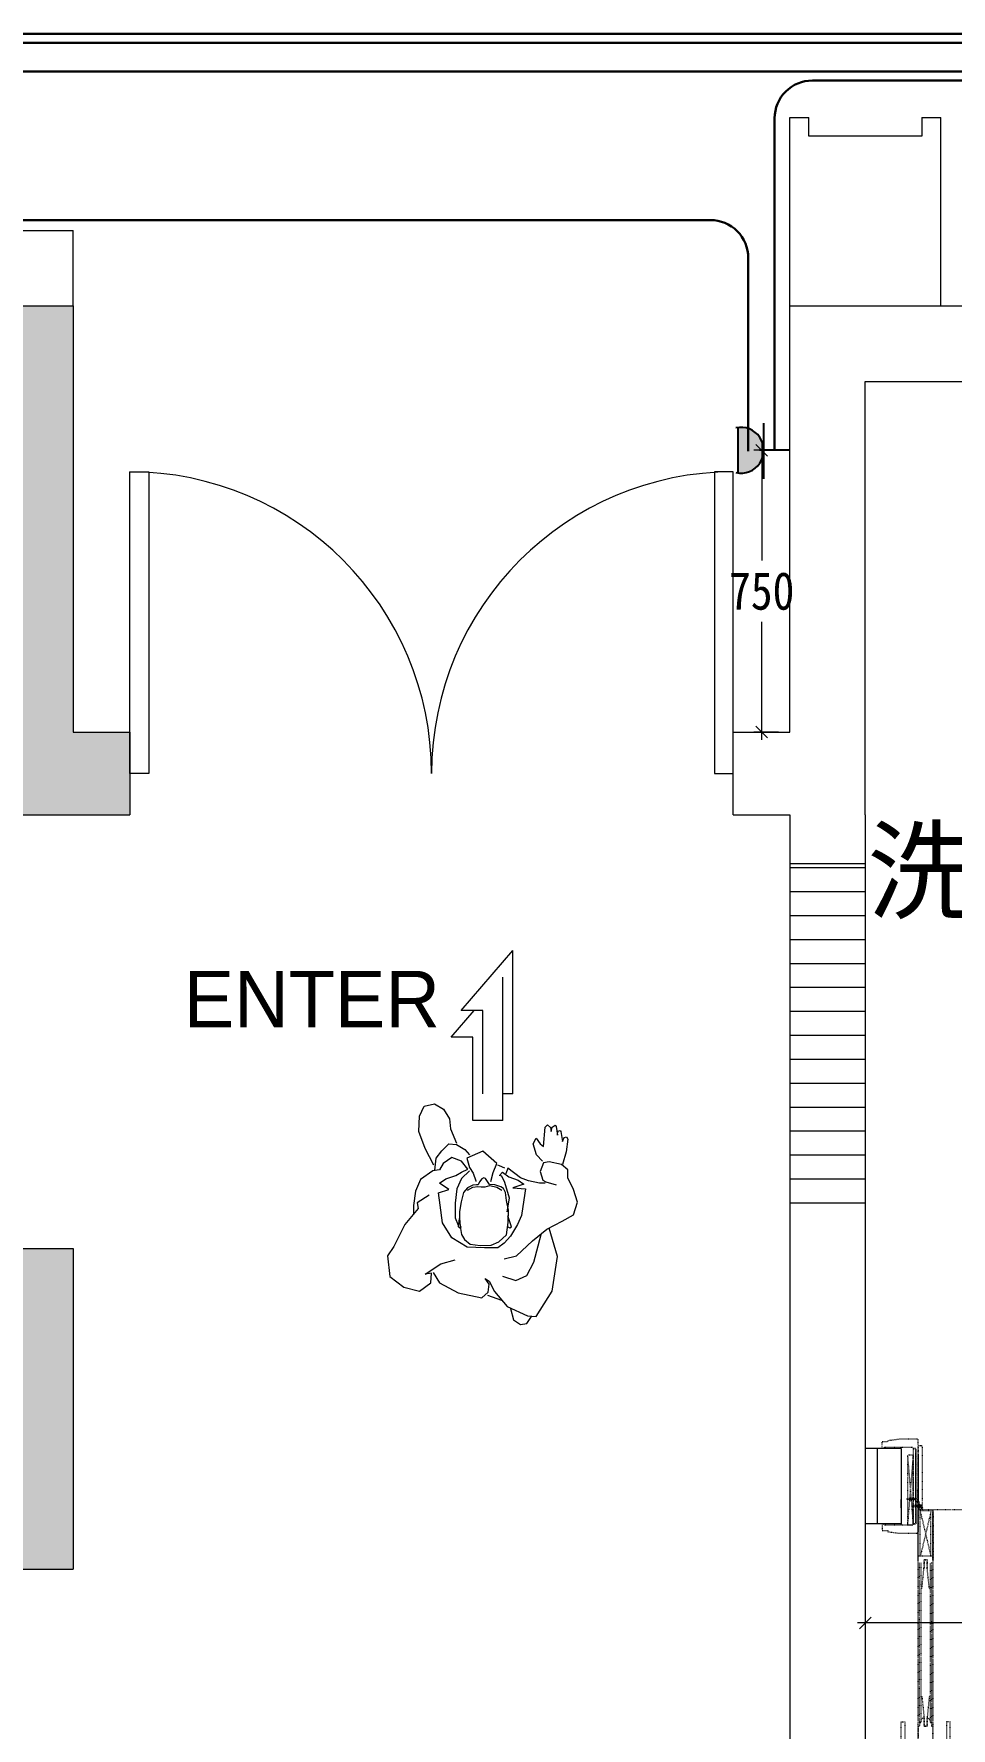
# Model space of a CAD drawing. Header units: millimetres. Extents: x -41640 to 3079702, y -5257903 to 68462.
# Drawn here: x 15878 to 18310, y 3707 to 8201 of the extents above; entities that cross this region are included whole.
import ezdxf

# ---------------------------------------------------------------- set-up
doc = ezdxf.new("R2010")
doc.units = ezdxf.units.MM
doc.header["$LTSCALE"] = 10
doc.linetypes.add('ACAD_ISO03W100', pattern=[30, 12, -18])
doc.linetypes.add('CONTINOUS', pattern=[0])
doc.layers.get('0').update_dxf_attribs({"color": 255})
doc.layers.get('Defpoints').update_dxf_attribs({"color": 255})
for name, color, linetype, lineweight in [('1弱电插座布线图', 6, 'Continuous', 30), ('1强弱电插座尺寸', 5, 'Continuous', 0), ('1强电插座布线图', 1, 'Continuous', 30), ('1强电插座布置图', 1, 'Continuous', 30), ('浅线', 251, 'CONTINOUS', 0)]:
    doc.layers.add(name, color=color, linetype=linetype, lineweight=lineweight)
doc.layers.add('2323', color=4, linetype='Continuous')
doc.layers.add('LAYER2', color=8, linetype='Continuous')
doc.styles.get("Standard").update_dxf_attribs({"font": ''})
doc.styles.add('夏建东', font='', dxfattribs={"width": 0.85})
doc.styles.add('邓林', font='simhei.ttf')
doc.styles.get('Standard').set_extended_font_data('SimSun')
doc.styles.get('夏建东').set_extended_font_data('SimSun')
doc.dimstyles.new('g', dxfattribs={"dimtxt": 100, "dimasz": 31, "dimexe": 21, "dimexo": 30, "dimgap": 31, "dimtad": 1, "dimtih": 1, "dimtoh": 1, "dimdec": 0, "dimrnd": 10, "dimdsep": 46, "dimtxsty": '夏建东', "dimblk": 'OBLIQUE', "dimcen": 2.5, "dimdle": 21, "dimclrd": 5, "dimclre": 5, "dimclrt": 5, "dimadec": 0, "dimazin": 0, "dimtfac": 1, "dimtdec": 0, "dimtmove": 2, "dimatfit": 3, "dimldrblk": 'DOT', "dimfxl": 300, "dimlwd": -1, "dimlwe": -1, "dimarcsym": 1})

# ---------------------------------------------------------------- blocks, each defined once
blk = doc.blocks.new('erhyrehrt')
at = {"layer": '浅线', "color": 250}
for p, q in [((1729793.4, -3462234.3), (1729782.7, -3462275.6)), ((1729793.4, -3462234.3), (1729782.7, -3462275.6)), ((1729821, -3462197.5), (1729793.4, -3462234.3)), ((1729821, -3462197.5), (1729793.4, -3462234.3)), ((1729876.1, -3462191.4), (1729821, -3462197.5)), ((1729876.1, -3462191.4), (1729821, -3462197.5)), ((1729900.6, -3462208.2), (1729876.1, -3462191.4)), ((1729900.6, -3462208.2), (1729876.1, -3462191.4)), ((1729958.9, -3462237.3), (1729900.6, -3462208.2)), ((1729958.9, -3462237.3), (1729900.6, -3462208.2)), ((1729782.7, -3462275.6), (1729804.1, -3462306.2)), ((1729782.7, -3462275.6), (1729804.1, -3462306.2)), ((1730001.7, -3462272.5), (1729958.9, -3462237.3)), ((1730001.7, -3462272.5), (1729958.9, -3462237.3)), ((1730009.4, -3462260.3), (1729986.4, -3462260.3)), ((1730009.4, -3462260.3), (1729986.4, -3462260.3)), ((1730017.1, -3462269.5), (1730001.7, -3462272.5)), ((1730017.1, -3462269.5), (1730001.7, -3462272.5)), ((1730047.7, -3462264.9), (1730009.4, -3462260.3)), ((1730047.7, -3462264.9), (1730009.4, -3462260.3)), ((1730037, -3462301.6), (1730017.1, -3462269.5)), ((1730037, -3462301.6), (1730017.1, -3462269.5)), ((1730078.3, -3462278.7), (1730047.7, -3462264.9)), ((1730078.3, -3462278.7), (1730047.7, -3462264.9)), ((1730101.3, -3462310.8), (1730078.3, -3462278.7)), ((1730101.3, -3462310.8), (1730078.3, -3462278.7)), ((1730161.1, -3462290.9), (1730205.5, -3462274.1)), ((1730161.1, -3462290.9), (1730205.5, -3462274.1)), ((1730205.5, -3462274.1), (1730246.9, -3462275.6)), ((1730205.5, -3462274.1), (1730246.9, -3462275.6)), ((1730246.9, -3462275.6), (1730272.9, -3462287.8)), ((1730246.9, -3462275.6), (1730272.9, -3462287.8)), ((1729804.1, -3462306.2), (1729830.2, -3462307.7)), ((1729804.1, -3462306.2), (1729830.2, -3462307.7)), ((1729831.7, -3462312.3), (1729804.1, -3462329.2)), ((1729831.7, -3462312.3), (1729804.1, -3462329.2)), ((1729830.2, -3462307.7), (1729827.1, -3462290.9)), ((1729827.1, -3462290.9), (1729854.7, -3462332.2)), ((1729830.2, -3462307.7), (1729827.1, -3462290.9)), ((1729827.1, -3462290.9), (1729854.7, -3462332.2)), ((1730104.4, -3462329.2), (1730101.3, -3462310.8)), ((1730104.4, -3462329.2), (1730101.3, -3462310.8)), ((1730102.9, -3462316.9), (1730135, -3462320)), ((1730102.9, -3462316.9), (1730135, -3462320)), ((1730116.6, -3462313.9), (1730161.1, -3462290.9)), ((1730116.6, -3462313.9), (1730161.1, -3462290.9)), ((1730135, -3462320), (1730154.9, -3462335.3)), ((1730135, -3462320), (1730154.9, -3462335.3)), ((1730279, -3462315.4), (1730265.2, -3462339.9)), ((1730279, -3462315.4), (1730265.2, -3462339.9)), ((1730272.9, -3462287.8), (1730279, -3462315.4)), ((1730272.9, -3462287.8), (1730279, -3462315.4)), ((1729804.1, -3462329.2), (1729778.1, -3462378.1)), ((1729804.1, -3462329.2), (1729778.1, -3462378.1)), ((1729854.7, -3462332.2), (1729865.4, -3462370.5)), ((1729854.7, -3462332.2), (1729865.4, -3462370.5)), ((1729899.1, -3462402.6), (1729923.6, -3462361.3)), ((1729899.1, -3462402.6), (1729923.6, -3462361.3)), ((1729923.6, -3462361.3), (1729963.4, -3462336.8)), ((1729923.6, -3462361.3), (1729963.4, -3462336.8)), ((1729963.4, -3462336.8), (1730010.9, -3462330.7)), ((1729963.4, -3462336.8), (1730010.9, -3462330.7)), ((1730010.9, -3462330.7), (1730043.1, -3462326.1)), ((1730010.9, -3462330.7), (1730043.1, -3462326.1)), ((1730043.1, -3462326.1), (1730052.3, -3462353.7)), ((1730043.1, -3462326.1), (1730052.3, -3462353.7)), ((1730052.3, -3462353.7), (1730069.2, -3462329.2)), ((1730052.3, -3462353.7), (1730069.2, -3462329.2)), ((1730069.2, -3462329.2), (1730079.9, -3462346)), ((1730069.2, -3462329.2), (1730079.9, -3462346)), ((1730079.9, -3462346), (1730089.1, -3462372)), ((1730079.9, -3462346), (1730089.1, -3462372)), ((1730121.2, -3462338.3), (1730104.4, -3462329.2)), ((1730121.2, -3462338.3), (1730104.4, -3462329.2)), ((1730136.6, -3462361.3), (1730121.2, -3462338.3)), ((1730136.6, -3462361.3), (1730121.2, -3462338.3)), ((1730127.4, -3462387.3), (1730136.6, -3462361.3)), ((1730127.4, -3462387.3), (1730136.6, -3462361.3)), ((1730154.9, -3462335.3), (1730173.3, -3462353.7)), ((1730154.9, -3462335.3), (1730173.3, -3462353.7)), ((1730173.3, -3462353.7), (1730171.8, -3462373.6)), ((1730173.3, -3462353.7), (1730171.8, -3462373.6)), ((1730213.2, -3462358.2), (1730174.9, -3462373.6)), ((1730213.2, -3462358.2), (1730174.9, -3462373.6)), ((1730239.2, -3462355.2), (1730213.2, -3462358.2)), ((1730239.2, -3462355.2), (1730213.2, -3462358.2)), ((1730265.2, -3462339.9), (1730239.2, -3462355.2)), ((1730265.2, -3462339.9), (1730239.2, -3462355.2)), ((1730456.1, -3462417), (1730456.1, -3462359.5)), ((1730456.1, -3462359.5), (1730526.9, -3462420.5)), ((1730456.1, -3462417), (1730456.1, -3462359.5)), ((1730456.1, -3462359.5), (1730526.9, -3462420.5)), ((1729778.1, -3462378.1), (1729764.3, -3462440.9)), ((1729778.1, -3462378.1), (1729764.3, -3462440.9)), ((1729897.6, -3462448.6), (1729899.1, -3462402.6)), ((1729897.6, -3462448.6), (1729899.1, -3462402.6)), ((1729907.2, -3462410.3), (1729903.3, -3462437)), ((1729907.2, -3462410.3), (1729903.3, -3462437)), ((1729919.8, -3462394.8), (1729907.2, -3462410.3)), ((1729919.8, -3462394.8), (1729907.2, -3462410.3)), ((1729932.4, -3462387.6), (1729919.8, -3462394.8)), ((1729932.4, -3462387.6), (1729919.8, -3462394.8)), ((1729954.2, -3462383.7), (1729932.4, -3462387.6)), ((1729954.2, -3462383.7), (1729932.4, -3462387.6)), ((1729949.8, -3462382.7), (1729952.7, -3462379.3)), ((1729949.8, -3462382.7), (1729952.7, -3462379.3)), ((1729953.7, -3462386.6), (1729949.8, -3462382.7)), ((1729953.7, -3462386.6), (1729949.8, -3462382.7)), ((1729952.7, -3462379.3), (1729975, -3462382.2)), ((1729952.7, -3462379.3), (1729975, -3462382.2)), ((1729976, -3462381.8), (1729954.2, -3462383.7)), ((1729976, -3462381.8), (1729954.2, -3462383.7)), ((1729977.2, -3462370.5), (1729957.3, -3462378.1)), ((1729977.2, -3462370.5), (1729957.3, -3462378.1)), ((1729993.9, -3462382.2), (1729976, -3462381.8)), ((1729993.9, -3462382.2), (1729976, -3462381.8)), ((1730015.5, -3462370.5), (1729977.2, -3462370.5)), ((1730015.5, -3462370.5), (1729977.2, -3462370.5)), ((1730019.2, -3462386.6), (1729993.9, -3462382.2)), ((1730019.2, -3462386.6), (1729993.9, -3462382.2)), ((1730053.8, -3462375.1), (1730015.5, -3462370.5)), ((1730053.8, -3462375.1), (1730015.5, -3462370.5)), ((1730043.9, -3462392.4), (1730019.2, -3462386.6)), ((1730043.9, -3462392.4), (1730019.2, -3462386.6)), ((1730056.5, -3462403.1), (1730043.9, -3462392.4)), ((1730056.5, -3462403.1), (1730043.9, -3462392.4)), ((1730050.2, -3462403.5), (1730057.9, -3462417.6)), ((1730050.2, -3462403.5), (1730057.9, -3462417.6)), ((1730081.4, -3462387.3), (1730053.8, -3462375.1)), ((1730081.4, -3462387.3), (1730053.8, -3462375.1)), ((1730063.3, -3462417.6), (1730056.5, -3462403.1)), ((1730063.3, -3462417.6), (1730056.5, -3462403.1)), ((1730101.3, -3462408.8), (1730081.4, -3462387.3)), ((1730101.3, -3462408.8), (1730081.4, -3462387.3)), ((1730089.1, -3462372), (1730098.3, -3462387.3)), ((1730089.1, -3462372), (1730098.3, -3462387.3)), ((1730110.5, -3462408.8), (1730095.2, -3462417.9)), ((1730110.5, -3462408.8), (1730095.2, -3462417.9)), ((1730098.3, -3462387.3), (1730105.9, -3462404.2)), ((1730098.3, -3462387.3), (1730105.9, -3462404.2)), ((1730105.9, -3462404.2), (1730127.4, -3462387.3)), ((1730105.9, -3462404.2), (1730127.4, -3462387.3)), ((1730135, -3462401.1), (1730110.5, -3462408.8)), ((1730135, -3462401.1), (1730110.5, -3462408.8)), ((1730153.4, -3462444), (1730135, -3462401.1)), ((1730153.4, -3462444), (1730135, -3462401.1)), ((1730158, -3462396.5), (1730144.2, -3462408.8)), ((1730158, -3462396.5), (1730144.2, -3462408.8)), ((1730171.8, -3462373.6), (1730158, -3462396.5)), ((1730171.8, -3462373.6), (1730158, -3462396.5)), ((1730526.9, -3462443.6), (1730526.9, -3462386.1)), ((1730526.9, -3462386.1), (1730686.2, -3462523.2)), ((1730526.9, -3462443.6), (1730526.9, -3462386.1)), ((1730526.9, -3462386.1), (1730686.2, -3462523.2)), ((1729772, -3462456.2), (1729758.2, -3462492.9)), ((1729772, -3462456.2), (1729758.2, -3462492.9)), ((1729764.3, -3462440.9), (1729779.6, -3462457.7)), ((1729764.3, -3462440.9), (1729779.6, -3462457.7)), ((1729779.6, -3462457.7), (1729801.1, -3462460.8)), ((1729779.6, -3462457.7), (1729801.1, -3462460.8)), ((1729801.1, -3462460.8), (1729816.4, -3462450.1)), ((1729801.1, -3462460.8), (1729816.4, -3462450.1)), ((1729816.4, -3462450.1), (1729808.7, -3462460.8)), ((1729816.4, -3462450.1), (1729808.7, -3462460.8)), ((1729897.6, -3462483.8), (1729897.6, -3462448.6)), ((1729897.6, -3462483.8), (1729897.6, -3462448.6)), ((1729903.3, -3462437), (1729904.8, -3462465.5)), ((1729903.3, -3462437), (1729904.8, -3462465.5)), ((1730057.9, -3462417.6), (1730060.4, -3462430.2)), ((1730057.9, -3462417.6), (1730060.4, -3462430.2)), ((1730060.4, -3462430.2), (1730058.9, -3462439.4)), ((1730060.4, -3462430.2), (1730058.9, -3462439.4)), ((1730058.9, -3462439.4), (1730059.4, -3462449.6)), ((1730058.9, -3462439.4), (1730059.4, -3462449.6)), ((1730059.4, -3462449.6), (1730062.8, -3462462.6)), ((1730059.4, -3462449.6), (1730062.8, -3462462.6)), ((1730064.7, -3462426.8), (1730063.3, -3462417.6)), ((1730064.7, -3462426.8), (1730063.3, -3462417.6)), ((1730064.7, -3462431.2), (1730064.7, -3462426.8)), ((1730064.7, -3462431.2), (1730064.7, -3462426.8)), ((1730072.5, -3462435), (1730064.7, -3462431.2)), ((1730072.5, -3462435), (1730064.7, -3462431.2)), ((1730065.2, -3462461.2), (1730073.4, -3462455.9)), ((1730065.2, -3462461.2), (1730073.4, -3462455.9)), ((1730080.2, -3462440.8), (1730072.5, -3462435)), ((1730080.2, -3462440.8), (1730072.5, -3462435)), ((1730073.4, -3462455.9), (1730081.2, -3462451)), ((1730073.4, -3462455.9), (1730081.2, -3462451)), ((1730075.3, -3462425.6), (1730073.7, -3462425.6)), ((1730075.3, -3462425.6), (1730073.7, -3462425.6)), ((1730095.2, -3462417.9), (1730075.3, -3462425.6)), ((1730095.2, -3462417.9), (1730075.3, -3462425.6)), ((1730083.1, -3462446.2), (1730080.2, -3462440.8)), ((1730083.1, -3462446.2), (1730080.2, -3462440.8)), ((1730081.2, -3462451), (1730083.1, -3462446.2)), ((1730081.2, -3462451), (1730083.1, -3462446.2)), ((1730121.2, -3462480.7), (1730153.4, -3462444)), ((1730121.2, -3462480.7), (1730153.4, -3462444)), ((1730234.8, -3462417), (1730456.1, -3462417)), ((1730234.8, -3462496.7), (1730234.8, -3462417)), ((1730234.8, -3462417), (1730456.1, -3462417)), ((1730234.8, -3462496.7), (1730234.8, -3462417)), ((1730305.6, -3462443.6), (1730526.9, -3462443.6)), ((1730305.6, -3462443.6), (1730526.9, -3462443.6)), ((1729781.1, -3462474.6), (1729741.3, -3462508.2)), ((1729781.1, -3462474.6), (1729741.3, -3462508.2)), ((1729808.7, -3462460.8), (1729781.1, -3462474.6)), ((1729808.7, -3462460.8), (1729781.1, -3462474.6)), ((1729822.5, -3462496), (1729810.3, -3462531.2)), ((1729822.5, -3462496), (1729810.3, -3462531.2)), ((1729868.5, -3462500.6), (1729876.1, -3462532.7)), ((1729868.5, -3462500.6), (1729876.1, -3462532.7)), ((1729909.8, -3462500.6), (1729897.6, -3462483.8)), ((1729909.8, -3462500.6), (1729897.6, -3462483.8)), ((1729904.8, -3462465.5), (1729913, -3462485.9)), ((1729904.8, -3462465.5), (1729913, -3462485.9)), ((1729928.2, -3462517.4), (1729909.8, -3462500.6)), ((1729928.2, -3462517.4), (1729909.8, -3462500.6)), ((1729913, -3462485.9), (1729931.4, -3462506.2)), ((1729913, -3462485.9), (1729931.4, -3462506.2)), ((1730029.3, -3462514.4), (1730070.7, -3462502.1)), ((1730029.3, -3462514.4), (1730070.7, -3462502.1)), ((1730044.4, -3462504.3), (1730054.5, -3462499)), ((1730044.4, -3462504.3), (1730054.5, -3462499)), ((1730057.9, -3462480.6), (1730050.2, -3462494.1)), ((1730057.9, -3462480.6), (1730050.2, -3462494.1)), ((1730054.5, -3462499), (1730059.4, -3462491.2)), ((1730054.5, -3462499), (1730059.4, -3462491.2)), ((1730062.8, -3462462.6), (1730057.9, -3462480.6)), ((1730062.8, -3462462.6), (1730057.9, -3462480.6)), ((1730059.4, -3462491.2), (1730064.2, -3462475.7)), ((1730059.4, -3462491.2), (1730064.2, -3462475.7)), ((1730064.2, -3462475.7), (1730065.2, -3462461.2)), ((1730064.2, -3462475.7), (1730065.2, -3462461.2)), ((1730070.7, -3462502.1), (1730087.5, -3462494.5)), ((1730070.7, -3462502.1), (1730087.5, -3462494.5)), ((1730073.7, -3462465.4), (1730096.7, -3462471.5)), ((1730073.7, -3462465.4), (1730096.7, -3462471.5)), ((1730098.3, -3462496), (1730086, -3462512.8)), ((1730098.3, -3462496), (1730086, -3462512.8)), ((1730087.5, -3462494.5), (1730089.1, -3462488.3)), ((1730087.5, -3462494.5), (1730089.1, -3462488.3)), ((1730089.1, -3462488.3), (1730098.3, -3462496)), ((1730089.1, -3462488.3), (1730098.3, -3462496)), ((1730096.7, -3462471.5), (1730121.2, -3462480.7)), ((1730096.7, -3462471.5), (1730121.2, -3462480.7)), ((1730109, -3462502.1), (1730115.1, -3462488.3)), ((1730109, -3462502.1), (1730115.1, -3462488.3)), ((1730115.1, -3462488.3), (1730116.6, -3462483.8)), ((1730115.1, -3462488.3), (1730116.6, -3462483.8)), ((1730234.8, -3462496.7), (1730615.4, -3462496.7)), ((1730234.8, -3462496.7), (1730615.4, -3462496.7)), ((1730305.6, -3462523.2), (1730305.6, -3462496.7)), ((1730305.6, -3462523.2), (1730305.6, -3462496.7)), ((1729706.1, -3462525.1), (1729693.8, -3462543.5)), ((1729706.1, -3462525.1), (1729693.8, -3462543.5)), ((1729693.8, -3462543.5), (1729696.9, -3462560.3)), ((1729693.8, -3462543.5), (1729696.9, -3462560.3)), ((1729736.7, -3462517.4), (1729706.1, -3462525.1)), ((1729736.7, -3462517.4), (1729706.1, -3462525.1)), ((1729741.3, -3462508.2), (1729716.8, -3462561.8)), ((1729741.3, -3462508.2), (1729716.8, -3462561.8)), ((1729810.3, -3462531.2), (1729824, -3462560.3)), ((1729810.3, -3462531.2), (1729824, -3462560.3)), ((1729876.1, -3462532.7), (1729916, -3462575.6)), ((1729876.1, -3462532.7), (1729916, -3462575.6)), ((1729958.9, -3462535.8), (1729928.2, -3462517.4)), ((1729958.9, -3462535.8), (1729928.2, -3462517.4)), ((1729931.4, -3462506.2), (1729964.4, -3462510.6)), ((1729931.4, -3462506.2), (1729964.4, -3462510.6)), ((1729954.2, -3462508.2), (1729950.3, -3462515.4)), ((1729954.2, -3462508.2), (1729950.3, -3462515.4)), ((1729950.3, -3462515.4), (1729952.7, -3462519.8)), ((1729950.3, -3462515.4), (1729952.7, -3462519.8)), ((1729952.7, -3462519.8), (1729981.8, -3462510.1)), ((1729952.7, -3462519.8), (1729981.8, -3462510.1)), ((1729983.4, -3462546.5), (1729958.9, -3462535.8)), ((1729983.4, -3462546.5), (1729958.9, -3462535.8)), ((1729964.4, -3462510.6), (1729996.9, -3462512)), ((1729964.4, -3462510.6), (1729996.9, -3462512)), ((1730024.7, -3462552.6), (1729983.4, -3462546.5)), ((1730024.7, -3462552.6), (1729983.4, -3462546.5)), ((1729992.6, -3462508.2), (1730029.3, -3462514.4)), ((1729992.6, -3462508.2), (1730029.3, -3462514.4)), ((1729996.9, -3462512), (1730023, -3462506.7)), ((1729996.9, -3462512), (1730023, -3462506.7)), ((1730023, -3462506.7), (1730044.4, -3462504.3)), ((1730023, -3462506.7), (1730044.4, -3462504.3)), ((1730056.9, -3462523.6), (1730053.8, -3462557.2)), ((1730056.9, -3462523.6), (1730053.8, -3462557.2)), ((1730066.1, -3462552.6), (1730056.9, -3462523.6)), ((1730066.1, -3462552.6), (1730056.9, -3462523.6)), ((1730076.8, -3462537.3), (1730066.1, -3462552.6)), ((1730076.8, -3462537.3), (1730066.1, -3462552.6)), ((1730075.3, -3462564.9), (1730082.9, -3462543.5)), ((1730075.3, -3462564.9), (1730082.9, -3462543.5)), ((1730086, -3462512.8), (1730076.8, -3462537.3)), ((1730086, -3462512.8), (1730076.8, -3462537.3)), ((1730082.9, -3462543.5), (1730109, -3462509.8)), ((1730082.9, -3462543.5), (1730109, -3462509.8)), ((1730109, -3462509.8), (1730093.7, -3462505.2)), ((1730109, -3462509.8), (1730093.7, -3462505.2)), ((1730305.6, -3462523.2), (1730686.2, -3462523.2)), ((1730305.6, -3462523.2), (1730686.2, -3462523.2)), ((1729696.9, -3462560.3), (1729715.3, -3462572.5)), ((1729696.9, -3462560.3), (1729715.3, -3462572.5)), ((1729716.8, -3462561.8), (1729715.3, -3462584.8)), ((1729716.8, -3462561.8), (1729715.3, -3462584.8)), ((1729715.3, -3462584.8), (1729782.7, -3462627.6)), ((1729715.3, -3462584.8), (1729782.7, -3462627.6)), ((1729824, -3462560.3), (1729859.3, -3462578.7)), ((1729824, -3462560.3), (1729859.3, -3462578.7)), ((1729859.3, -3462578.7), (1729932.8, -3462598.6)), ((1729859.3, -3462578.7), (1729932.8, -3462598.6)), ((1729916, -3462575.6), (1729946.6, -3462613.9)), ((1729916, -3462575.6), (1729946.6, -3462613.9)), ((1730053.8, -3462557.2), (1730024.7, -3462552.6)), ((1730053.8, -3462557.2), (1730024.7, -3462552.6)), ((1730069.2, -3462594), (1730075.3, -3462564.9)), ((1730069.2, -3462594), (1730075.3, -3462564.9)), ((1730069.2, -3462609.3), (1730069.2, -3462594)), ((1730069.2, -3462609.3), (1730069.2, -3462594)), ((1730127.4, -3462601.6), (1730144.2, -3462586.3)), ((1730127.4, -3462601.6), (1730144.2, -3462586.3)), ((1730144.2, -3462586.3), (1730173.3, -3462577.1)), ((1730144.2, -3462586.3), (1730173.3, -3462577.1)), ((1730173.3, -3462577.1), (1730188.6, -3462584.8)), ((1730173.3, -3462577.1), (1730188.6, -3462584.8)), ((1730188.6, -3462584.8), (1730173.3, -3462595.5)), ((1730188.6, -3462584.8), (1730173.3, -3462595.5)), ((1729782.7, -3462627.6), (1729874.6, -3462641.4)), ((1729782.7, -3462627.6), (1729874.6, -3462641.4)), ((1729874.6, -3462641.4), (1729949.7, -3462620)), ((1729874.6, -3462641.4), (1729949.7, -3462620)), ((1729946.6, -3462613.9), (1729968, -3462653.7)), ((1729946.6, -3462613.9), (1729968, -3462653.7)), ((1730072.2, -3462610.8), (1730064.6, -3462638.4)), ((1730072.2, -3462610.8), (1730064.6, -3462638.4)), ((1730076.8, -3462603.1), (1730072.2, -3462610.8)), ((1730076.8, -3462603.1), (1730072.2, -3462610.8)), ((1730099.8, -3462595.5), (1730076.8, -3462603.1)), ((1730099.8, -3462595.5), (1730076.8, -3462603.1)), ((1730122.8, -3462604.7), (1730099.8, -3462595.5)), ((1730122.8, -3462604.7), (1730099.8, -3462595.5)), ((1730118.2, -3462652.1), (1730125.8, -3462620)), ((1730118.2, -3462652.1), (1730125.8, -3462620)), ((1730125.8, -3462620), (1730122.8, -3462604.7)), ((1730125.8, -3462620), (1730122.8, -3462604.7)), ((1730173.3, -3462595.5), (1730165.7, -3462604.7)), ((1730173.3, -3462595.5), (1730165.7, -3462604.7)), ((1730165.7, -3462604.7), (1730217.7, -3462609.3)), ((1730165.7, -3462604.7), (1730217.7, -3462609.3)), ((1730219.3, -3462638.4), (1730196.3, -3462641.4)), ((1730219.3, -3462638.4), (1730196.3, -3462641.4)), ((1730216.2, -3462623), (1730205.5, -3462624.6)), ((1730216.2, -3462623), (1730205.5, -3462624.6)), ((1730205.5, -3462624.6), (1730217.7, -3462627.6)), ((1730205.5, -3462624.6), (1730217.7, -3462627.6)), ((1730223.9, -3462615.4), (1730216.2, -3462623)), ((1730223.9, -3462615.4), (1730216.2, -3462623)), ((1730217.7, -3462609.3), (1730223.9, -3462615.4)), ((1730217.7, -3462609.3), (1730223.9, -3462615.4)), ((1730217.7, -3462627.6), (1730222.3, -3462635.3)), ((1730217.7, -3462627.6), (1730222.3, -3462635.3)), ((1730222.3, -3462635.3), (1730219.3, -3462638.4)), ((1730222.3, -3462635.3), (1730219.3, -3462638.4)), ((1729968, -3462653.7), (1729984.9, -3462684.3)), ((1729968, -3462653.7), (1729984.9, -3462684.3)), ((1730052.3, -3462684.3), (1730082.9, -3462669)), ((1730052.3, -3462684.3), (1730082.9, -3462669)), ((1730082.9, -3462669), (1730104.4, -3462669)), ((1730082.9, -3462669), (1730104.4, -3462669)), ((1730104.4, -3462669), (1730118.2, -3462652.1)), ((1730104.4, -3462669), (1730118.2, -3462652.1)), ((1730151.9, -3462664.4), (1730118.2, -3462655.2)), ((1730151.9, -3462664.4), (1730118.2, -3462655.2)), ((1730185.6, -3462669), (1730151.9, -3462664.4)), ((1730185.6, -3462669), (1730151.9, -3462664.4)), ((1730205.5, -3462650.6), (1730179.4, -3462655.2)), ((1730205.5, -3462650.6), (1730179.4, -3462655.2)), ((1730179.4, -3462655.2), (1730190.2, -3462659.8)), ((1730179.4, -3462655.2), (1730190.2, -3462659.8)), ((1730191.7, -3462665.9), (1730185.6, -3462669)), ((1730191.7, -3462665.9), (1730185.6, -3462669)), ((1730190.2, -3462659.8), (1730191.7, -3462665.9)), ((1730190.2, -3462659.8), (1730191.7, -3462665.9)), ((1730196.3, -3462641.4), (1730207, -3462642.9)), ((1730196.3, -3462641.4), (1730207, -3462642.9)), ((1730208.6, -3462649.1), (1730205.5, -3462650.6)), ((1730208.6, -3462649.1), (1730205.5, -3462650.6)), ((1730207, -3462642.9), (1730208.6, -3462649.1)), ((1730207, -3462642.9), (1730208.6, -3462649.1)), ((1729984.9, -3462684.3), (1730018.6, -3462695)), ((1729984.9, -3462684.3), (1730018.6, -3462695)), ((1730018.6, -3462695), (1730052.3, -3462684.3)), ((1730018.6, -3462695), (1730052.3, -3462684.3))]:
    blk.add_line(p, q, dxfattribs=at)
at = {"layer": '浅线', "color": 250, "insert": (1730631.9, -3462330.3), "char_height": 150, "width": 1965.401, "attachment_point": 3, "rotation": 270}
blk.add_mtext('\\fﾺￚￌﾣﾤ|b0|i0|c134|p2;ENTER', dxfattribs=at)
blk.add_mtext('\\fﾺￚￌﾣﾤ|b0|i0|c134|p2;ENTER', dxfattribs=at)
blk = doc.blocks.new('_Oblique')
at = {"color": 0, "linetype": 'ByBlock', "lineweight": -2}
blk.add_line((-0.5, -0.5), (0.5, 0.5), dxfattribs=at)
blk = doc.blocks.new('*D281')
at = {"layer": '1强弱电插座尺寸', "color": 5}
for p, q in [((18082.6, 4203.5), (18082.6, 3965.2)), ((19402.5, 4203.5), (19402.5, 3965.2)), ((19423.5, 3986.2), (18061.6, 3986.2))]:
    blk.add_line(p, q, dxfattribs=at)
at = {"layer": 'Defpoints', "color": 0, "lineweight": 30}
for p in [(18082.6, 4233.5), (19402.5, 4233.5), (18082.6, 3986.2)]:
    blk.add_point(p, dxfattribs=at)
at = {"layer": '1强弱电插座尺寸', "color": 5, "xscale": 31, "yscale": 31, "zscale": 31, "rotation": 180}
blk.add_blockref('_Oblique', (18082.6, 3986.2), dxfattribs=at)
at = {"layer": '1强弱电插座尺寸', "color": 5, "xscale": 31, "yscale": 31, "zscale": 31}
blk.add_blockref('_Oblique', (19402.5, 3986.2), dxfattribs=at)
at = {"layer": '1强弱电插座尺寸', "color": 5, "insert": (18742.5, 4067.2), "char_height": 100, "attachment_point": 5, "style": '夏建东'}
blk.add_mtext('1320', dxfattribs=at)
blk = doc.blocks.new('_Dot')
at = {"color": 0, "linetype": 'ByBlock', "lineweight": -2}
blk.add_line((-0.5, 0), (-1, 0), dxfattribs=at)
at = {"color": 0, "linetype": 'ByBlock', "const_width": 0.5}
blk.add_lwpolyline([(-0.25, 0, 1), (0.25, 0, 1)], format="xyb", close=True, dxfattribs=at)
blk = doc.blocks.new('强电插座')
at = {"lineweight": 0}
h = blk.add_hatch(color=12, dxfattribs=at)
h.set_gradient(color1=(216, 3, 3), color2=(230, 5, 5), tint=1, name='CYLINDER')
h.paths.add_polyline_path([(88497.8, 75989.2, 1.129445), (88497.8, 75909.4)])
at = {"layer": '2323', "color": 1}
for p, q in [((88452.6, 75999.6), (88452.6, 75902)), ((88497.8, 75989.2), (88497.8, 75909.4)), ((88407.2, 75949.3), (88460.4, 75949.3))]:
    blk.add_line(p, q, dxfattribs=at)
blk.add_arc((88492.9, 75949.3), 40.2, 77.2553, 282.7447, dxfattribs=at)
at = {"layer": 'LAYER2', "color": 1, "ltscale": 20}
blk.add_line((88456.4, 75966.1), (88456.4, 75966.1), dxfattribs=at)
blk = doc.blocks.new('*D679')
at = {"layer": '1强弱电插座尺寸', "color": 5}
for p, q in [((17808, 7117.2), (17808, 6803.6)), ((17852.6, 7096.2), (17787, 7096.2)), ((17808, 6328), (17808, 6641.6)), ((17852.6, 6349), (17787, 6349))]:
    blk.add_line(p, q, dxfattribs=at)
at = {"layer": 'Defpoints', "color": 0, "linetype": 'Continuous', "lineweight": 30}
for p in [(17882.6, 7096.2), (17808, 6349), (17882.6, 6349)]:
    blk.add_point(p, dxfattribs=at)
at = {"layer": '1强弱电插座尺寸', "color": 5, "linetype": 'Continuous', "xscale": 31, "yscale": 31, "zscale": 31}
for p, rotation in [((17808, 7096.2), 90), ((17808, 6349), 270)]:
    blk.add_blockref('_Oblique', p, dxfattribs=dict(at, rotation=rotation))
at = {"layer": '1强弱电插座尺寸', "color": 5, "linetype": 'Continuous', "lineweight": 30, "insert": (17808, 6722.6), "char_height": 100, "attachment_point": 5, "style": '夏建东'}
blk.add_mtext('750', dxfattribs=at)

msp = doc.modelspace()

# ---------------------------------------------------------------- hatches: boundary and pattern name
at = {"layer": '浅线'}
msp.add_hatch(color=256, dxfattribs=at).paths.add_polyline_path([(15982.6, 7479), (12982.6, 7479), (12982.6, 6479), (10582.3, 6479), (10582.3, 6279), (10782.3, 6279), (10782.3, 2479), (10982.3, 2479), (10982.3, 6279), (13182.6, 6279), (13182.6, 7279), (15782.6, 7279), (15782.6, 6129), (16132.6, 6129), (16132.6, 6349), (15982.6, 6349)])
h = msp.add_hatch(dxfattribs=at)
h.set_pattern_fill('ANSI31', color=256, scale=20, angle=135, style=0)
h.set_pattern_definition([(180, (-3246102.35, 3421590.874), (-1e-14, -63.5), [])])
h.paths.add_polyline_path([(18082.6, 5999), (17882.6, 5999), (17882.6, 5099), (18082.6, 5099)])
h = msp.add_hatch(color=256, dxfattribs=at)
h.paths.add_polyline_path([(15982.6, 4979), (13182.6, 4979), (13182.6, 4779), (15782.6, 4779), (15782.6, 4129), (15982.6, 4129)])
h.paths.add_polyline_path([(15982.6, 3129), (15782.6, 3129), (15782.6, 2479), (15982.6, 2479)])
h = msp.add_hatch(dxfattribs=at)
h.set_pattern_fill('ANSI31', color=256, scale=20, angle=45, style=0)
h.set_pattern_definition([(90, (-3246102.35, 3421590.874), (-63.5, 1e-14), [])])
h.paths.add_polyline_path([(19672.6, 4449), (18977.6, 4449), (18977.6, 4249), (19672.6, 4249)])
h.paths.add_polyline_path([(18177.6, 4449), (18082.6, 4449), (18082.6, 4249), (18177.6, 4249)])

# ---------------------------------------------------------------- linework, layer by layer
at = {"layer": '1弱电插座布线图', "linetype": 'Continuous', "lineweight": 30}
for points in [[(5794.8, 6279), (5794.8, 6160.5, 0.414214), (5894.8, 6060.5), (9611.8, 6060.5, 0.414214), (9711.8, 6160.5), (9711.8, 8100.6, -0.414214), (9811.8, 8200.6), (20329.8, 8200.6, -0.414214), (20429.8, 8100.6), (20429.8, 4449)], [(5694.8, 6279), (5694.8, 6060.5, 0.414214), (5794.8, 5960.5), (9711.8, 5960.5, 0.414214), (9811.8, 6060.5), (9811.8, 8000.6, -0.414214), (9911.8, 8100.6), (20229.8, 8100.6, -0.414214), (20329.8, 8000.6), (20329.8, 4449)]]:
    msp.add_lwpolyline(points, format="xyb", dxfattribs=at)
at = {"layer": '1强电插座布线图', "color": 2, "linetype": 'Continuous', "lineweight": 30}
msp.add_lwpolyline([(21521.3, 4375.7), (21521.3, 8077, 0.414214), (21421.3, 8177), (10457, 8177, 0.414214), (10357, 8077), (10357, 4815.6, -0.414214), (10257, 4715.6), (8769.1, 4715.6)], format="xyb", dxfattribs=at)
at = {"layer": '1强电插座布线图', "linetype": 'Continuous', "lineweight": 30}
for points in [[(21421.3, 4375.7), (21421.3, 7977, 0.414214), (21321.3, 8077), (17942.3, 8077, 0.414214), (17842.3, 7977), (17842.3, 7096.2)], [(14817.4, 7547.8), (14947.1, 7677.4, -0.198912), (15017.8, 7706.7), (17672.4, 7706.7, -0.414214), (17772.4, 7606.7), (17772.4, 7093.8)]]:
    msp.add_lwpolyline(points, format="xyb", dxfattribs=at)
at = {"layer": '浅线', "ltscale": 0.5}
for p, q in [((17882.6, 7979), (17932.6, 7979)), ((18232.6, 7979), (18282.6, 7979)), ((12982.6, 7479), (15982.6, 7479)), ((14482.6, 7479), (15982.6, 7479)), ((15982.6, 7479), (15982.6, 6349)), ((17882.6, 6349), (17882.6, 7479)), ((17882.6, 7479), (18472.1, 7479, 0)), ((18082.6, 6129), (18082.6, 7279)), ((18082.6, 7279), (18472.1, 7279)), ((15982.6, 6349), (16132.6, 6349)), ((16132.6, 6349), (16132.6, 6129)), ((17732.6, 6349), (17882.6, 6349)), ((17732.6, 6129), (17732.6, 6349)), ((15782.6, 6129), (16132.6, 6129)), ((17732.6, 6129), (17882.6, 6129)), ((17882.6, 6129), (17882.6, 5999)), ((18082.6, 6129), (18082.6, 5999)), ((17882.6, 5999), (17882.6, 2479)), ((18082.6, 5999), (17882.6, 5999)), ((18082.6, 5999), (18082.6, 2479)), ((18082.6, 5099), (17882.6, 5099)), ((13182.6, 4979), (15982.6, 4979)), ((15982.6, 4979), (15982.6, 4129)), ((15782.6, 4129), (15982.6, 4129))]:
    msp.add_line(p, q, dxfattribs=at)
at = {"layer": '浅线'}
for p in [(15582.6, 7679), (15982.6, 7479)]:
    msp.add_line(p, (15982.6, 7679), dxfattribs=at)
at = {"layer": '浅线', "linetype": 'ACAD_ISO03W100', "ltscale": 0.01}
for p, q in [((18127.6, 4449), (18127.6, 4467)), ((18127.6, 4467), (18142.6, 4467)), ((18132.6, 4449), (18127.6, 4449)), ((18132.6, 4452), (18210.1, 4452)), ((18132.6, 4452), (18132.6, 4449)), ((18142.6, 4470), (18172.6, 4474)), ((18142.6, 4467), (18142.6, 4470)), ((18172.6, 4474), (18219.6, 4474)), ((18177.6, 4452), (18177.6, 4246)), ((18217.1, 4449), (18209.6, 4449)), ((18209.6, 4449), (18209.6, 4249)), ((18217.1, 4449), (18209.6, 4449)), ((18210.1, 4449), (18210.1, 4452)), ((18210.1, 4449), (18217.1, 4449)), ((18217.1, 4309), (18217.1, 4449)), ((18217.1, 4309), (18217.1, 4449)), ((18222.6, 4434), (18222.6, 4471)), ((18222.6, 4456), (18222.6, 4307)), ((18229.6, 4456), (18222.6, 4456)), ((18222.6, 4456), (18222.6, 4434)), ((18234.6, 4291.5), (18234.6, 4451)), ((18209.6, 4431), (18194.6, 4246)), ((18194.6, 4431), (18209.6, 4246)), ((18194.6, 4431), (18194.6, 4246)), ((18209.6, 4431), (18194.6, 4431)), ((18209.6, 4246), (18209.6, 4431)), ((18217.1, 4446), (18217.1, 4307)), ((18217.1, 4446), (18217.1, 4307)), ((18217.1, 4307), (18217.1, 4434)), ((18222.6, 4434), (18221.2, 4309)), ((18222.6, 4434), (18221.2, 4309)), ((18222.6, 4434), (18222.6, 4307)), ((18222.6, 4307.5), (18222.6, 4434)), ((18222.6, 4434), (18222.6, 4307)), ((18192.3, 4315), (18219.6, 4315)), ((18198.4, 4316.8), (18214.6, 4316.8)), ((18214.6, 4316.8), (18219.6, 4315)), ((18214.6, 4313.2), (18219.6, 4315)), ((18199, 4313.2), (18214.6, 4313.2)), ((18207.3, 4296.2), (18225.6, 4296.2)), ((18213.4, 4298), (18220.6, 4298)), ((18214, 4294.4), (18220.6, 4294.4)), ((18217.1, 4309), (18221.2, 4309)), ((18217.1, 4309), (18217.1, 4307)), ((18217.1, 4309), (18221.2, 4309)), ((18217.1, 4309), (18217.1, 4307)), ((18217.1, 4252), (18217.1, 4308.5)), ((18217.1, 4308.5), (18222.6, 4308.5)), ((18217.1, 4308.5), (18222.6, 4308.5)), ((18217.1, 4252), (18217.1, 4308.5)), ((18222.6, 4308.5), (18217.1, 4308.5)), ((18217.1, 4308.5), (18217.1, 4249)), ((18222.6, 4307), (18217.1, 4307)), ((18217.1, 4307), (18222.6, 4307)), ((18217.1, 4307), (18222.6, 4307)), ((18222.6, 4307), (18217.1, 4307)), ((18217.1, 4306.5), (18221.2, 4306.5)), ((18217.1, 4306.5), (18217.1, 4249)), ((18217.1, 4299.5), (18217.1, 4301.5)), ((18220.6, 4298), (18225.6, 4296.2)), ((18220.6, 4294.4), (18225.6, 4296.2)), ((18222.6, 4301.5), (18221.2, 4306.5)), ((18222.6, 4308.5), (18222.6, 4291.5)), ((18222.6, 4308.5), (18222.6, 4291.5)), ((18222.6, 4308.5), (18222.6, 4291.5)), ((18222.6, 4307), (18222.6, 4307)), ((18226.1, 4306.1), (18222.6, 4306.1)), ((18226.1, 4306.1), (18222.6, 4306.1)), ((18222.6, 4301.5), (18222.6, 4227)), ((18222.6, 4294.5), (18222.6, 4301.5)), ((18222.6, 4249), (18222.6, 4294.5)), ((18222.6, 4291.5), (18227.3, 4291.5)), ((18226.6, 4291.5), (18222.6, 4291.5)), ((18226.6, 4291.5), (18222.6, 4291.5)), ((18222.6, 4291.5), (18222.6, 4286.5)), ((18222.6, 4291.5), (18222.6, 4286.9)), ((18226.6, 4291.5), (18222.6, 4291.5)), ((18228.3, 4288.4), (18222.6, 4286.5)), ((18222.6, 4286.5), (18930.6, 4286.5)), ((18222.6, 3584.1), (18222.6, 4284.1)), ((18222.6, 4284.1), (18262.6, 4284.1)), ((18222.6, 4153.1), (18222.6, 4281.1)), ((18222.6, 4153.1), (18222.6, 4281.1)), ((18223.1, 4153.1), (18223.1, 4281.1)), ((18226.6, 4296.6), (18226.6, 4305.6)), ((18226.6, 4296.6), (18226.6, 4305.6)), ((18226.6, 4291.5), (18226.6, 4299.5)), ((18226.6, 4299.5), (18230.6, 4299.5)), ((18226.6, 4299.5), (18230.6, 4299.5)), ((18226.6, 4291.5), (18226.6, 4299.5)), ((18226.6, 4299.5), (18230.6, 4299.5)), ((18226.6, 4299.5), (18226.6, 4291.5)), ((18228.4, 4298.5), (18226.7, 4297.2)), ((18227.3, 4295), (18226.7, 4294.6)), ((18227.1, 4296.9), (18227, 4296.8)), ((18227.1, 4294.3), (18227, 4294.2)), ((18229.1, 4296.1), (18227.1, 4296.1)), ((18229.1, 4296.1), (18227.1, 4296.1)), ((18227.3, 4296.8), (18227.3, 4295)), ((18227.3, 4294.2), (18227.3, 4291.5)), ((18228.3, 4286.8), (18228.3, 4288.4)), ((18228.7, 4298.5), (18228.4, 4298.5)), ((18228.6, 4286.5), (18228.6, 4286.5)), ((18256.6, 4281.1), (18228.6, 4163.1)), ((18228.6, 4281.1), (18256.6, 4163.1)), ((18228.6, 4163.1), (18228.6, 4281.1)), ((18228.7, 4298.5), (18230.4, 4297.2)), ((18234.2, 4290.4), (18228.8, 4288.6)), ((18228.8, 4286.8), (18228.8, 4288.6)), ((18229.8, 4296.8), (18229.8, 4295)), ((18229.8, 4295), (18230.4, 4294.6)), ((18229.8, 4294.2), (18229.8, 4291.5)), ((18229.8, 4291.5), (18234.6, 4291.5)), ((18230, 4296.9), (18230.2, 4296.8)), ((18230, 4294.3), (18230.2, 4294.2)), ((18230.6, 4299.5), (18230.6, 4291.5)), ((18230.6, 4299.5), (18230.6, 4291.5)), ((18230.6, 4299.5), (18230.6, 4291.5)), ((18230.6, 4291.5), (18234.6, 4291.5)), ((18234.6, 4291.5), (18234.6, 4290.9)), ((18256.6, 4163.1), (18256.6, 4281.1)), ((18262.1, 4153.1), (18262.1, 4281.1)), ((18262.6, 3584.1), (18262.6, 4284.1)), ((18262.6, 4281.1), (18262.6, 4153.1)), ((18262.6, 4281.1), (18262.6, 4153.1)), ((18127.6, 4249), (18127.6, 4231)), ((18132.6, 4249), (18127.6, 4249)), ((18127.6, 4231), (18142.6, 4231)), ((18132.6, 4246), (18132.6, 4249)), ((18132.6, 4246), (18210.1, 4246)), ((18142.6, 4231), (18142.6, 4228)), ((18142.6, 4228), (18172.6, 4224)), ((18172.6, 4224), (18219.6, 4224)), ((18194.6, 4246), (18209.6, 4246)), ((18209.6, 4251), (18209.6, 4246)), ((18209.6, 4249), (18216.6, 4249)), ((18217.1, 4249), (18209.6, 4249)), ((18210.1, 4249), (18210.1, 4246)), ((18210.1, 4249), (18217.1, 4249)), ((18262.1, 4163.1), (18223.1, 4163.1)), ((18226.6, 3721.6), (18226.6, 4146.6)), ((18226.6, 3721.6), (18226.6, 4146.6)), ((18229.6, 4145.6), (18229.6, 3722.6)), ((18229.6, 4145.6), (18229.6, 3722.6)), ((18232.6, 4076.1), (18238.6, 4134.1)), ((18232.6, 4076.1), (18238.6, 4134.1)), ((18238.6, 4153.1), (18238.6, 4131.1)), ((18238.6, 4153.1), (18246.6, 4153.1)), ((18238.6, 4153.1), (18246.6, 4153.1)), ((18238.6, 4131.1), (18238.6, 4153.1)), ((18238.6, 4131.1), (18238.6, 4153.1)), ((18246.6, 4153.1), (18238.6, 4153.1)), ((18238.6, 4153.1), (18246.6, 4153.1)), ((18238.6, 4131.1), (18238.6, 4153.1)), ((18246.6, 4153.1), (18246.6, 4131.1)), ((18246.6, 4153.1), (18246.6, 4131.1)), ((18246.6, 4131.1), (18246.6, 4153.1)), ((18246.6, 4131.1), (18246.6, 4153.1)), ((18252.6, 4076.1), (18246.6, 4134.1)), ((18252.6, 4076.1), (18246.6, 4134.1)), ((18255.6, 3722.6), (18255.6, 4145.6)), ((18255.6, 3722.6), (18255.6, 4145.6)), ((18258.6, 4146.6), (18258.6, 3721.6)), ((18258.6, 4146.6), (18258.6, 3721.6)), ((18232.6, 3792.1), (18238.6, 3734.1)), ((18252.6, 3792.1), (18246.6, 3734.1)), ((18237.1, 3734.1), (18238.6, 3734.1)), ((18238.6, 3734.1), (18238.6, 3712.1)), ((18238.6, 3734.1), (18238.6, 3712.1)), ((18238.6, 3712.1), (18238.6, 3734.1)), ((18238.6, 3734.1), (18238.6, 3712.1)), ((18246.6, 3734.1), (18246.6, 3712.1)), ((18246.6, 3712.1), (18246.6, 3734.1)), ((18246.6, 3712.1), (18246.6, 3734.1)), ((18248.1, 3734.1), (18246.6, 3734.1)), ((18246.6, 3734.1), (18246.6, 3712.1)), ((18226.1, 3712.1), (18222.6, 3712.1)), ((18222.6, 3712.1), (18222.6, 3584.1)), ((18226.1, 3712.1), (18222.6, 3712.1)), ((18222.6, 3712.1), (18222.6, 3584.1)), ((18223.1, 3584.1), (18223.1, 3712.1)), ((18226.6, 3721.6), (18226.6, 3712.6)), ((18226.6, 3721.6), (18226.6, 3712.6)), ((18229.1, 3722.1), (18227.1, 3722.1)), ((18229.1, 3722.1), (18227.1, 3722.1)), ((18246.6, 3712.1), (18238.6, 3712.1)), ((18238.6, 3712.1), (18246.6, 3712.1)), ((18238.6, 3712.1), (18246.6, 3712.1)), ((18238.6, 3712.1), (18246.6, 3712.1)), ((18256.1, 3722.1), (18258.1, 3722.1)), ((18256.1, 3722.1), (18258.1, 3722.1)), ((18258.6, 3721.6), (18258.6, 3712.6)), ((18258.6, 3721.6), (18258.6, 3712.6)), ((18259.1, 3712.1), (18262.6, 3712.1)), ((18259.1, 3712.1), (18262.6, 3712.1)), ((18262.1, 3584.1), (18262.1, 3712.1)), ((18262.6, 3584.1), (18262.6, 3712.1)), ((18262.6, 3584.1), (18262.6, 3712.1))]:
    msp.add_line(p, q, dxfattribs=at)
at = {"layer": '浅线', "lineweight": 5}
msp.add_line((18177.6, 4291.4), (18177.6, 4311.4), dxfattribs=at)
at = {"layer": '浅线', "ltscale": 0.5}
for points in [[(17882.6, 7479), (17882.6, 7979)], [(18282.6, 7479), (18282.6, 7979)], [(16132.6, 6239), (16132.6, 7039), (16182.6, 7039), (16182.6, 6239), (16132.6, 6239)], [(17732.6, 6239), (17732.6, 7039), (17682.6, 7039), (17682.6, 6239), (17732.6, 6239)], [(18177.6, 4449), (18082.6, 4449)], [(18177.6, 4449), (18177.6, 4249)], [(18177.6, 4249), (18082.6, 4249)]]:
    msp.add_lwpolyline(points, dxfattribs=at)
at = {"layer": '浅线'}
msp.add_lwpolyline([(18232.6, 7979), (18232.6, 7929), (17932.6, 7929), (17932.6, 7979)], dxfattribs=at)
at = {"layer": '浅线', "linetype": 'ACAD_ISO03W100', "ltscale": 0.01}
for points in [[(18187.6, 3630.2), (18177.6, 3630.2), (18177.6, 3723.6), (18187.6, 3723.6), (18187.6, 3648), (18217.6, 3648), (18217.6, 3630.2)], [(18297.6, 3630.2), (18307.6, 3630.2), (18307.6, 3723.6), (18297.6, 3723.6), (18297.6, 3648), (18267.6, 3648), (18267.6, 3630.2)]]:
    msp.add_lwpolyline(points, close=True, dxfattribs=at)
at = {"layer": '浅线', "ltscale": 0.5}
for centre, start, end in [((16132.6, 6239), 0, 90), ((17732.6, 6239), 90, 180)]:
    msp.add_arc(centre, 800, start, end, dxfattribs=at)
at = {"layer": '浅线', "linetype": 'ACAD_ISO03W100', "ltscale": 0.01}
for centre, radius, start, end in [((18219.6, 4471), 3, 0, 90), ((18229.6, 4451), 5, 0, 90), ((18179.4, 4311.4), 20.7, 4.3616, 15.6384), ((18199.6, 4316.8), 0.363, 147.7921, 181.0654), ((18199.6, 4316.8), 0.363, 147.7921, 181.0654), ((18179.4, 4311.4), 20.7, 4.3616, 15.6384), ((18181.4, 4311.4), 20.7, 4.3616, 15.6384), ((18201.6, 4316.8), 0.363, 147.7921, 181.0654), ((18201.6, 4316.8), 0.363, 147.7921, 181.0654), ((18181.4, 4311.4), 20.7, 4.3616, 15.6384), ((18203.6, 4316.8), 0.363, 147.7921, 181.0654), ((18183.4, 4311.4), 20.7, 4.3616, 15.6384), ((18205.6, 4316.8), 0.363, 147.7921, 181.0654), ((18185.4, 4311.4), 20.7, 4.3616, 15.6384), ((18185.4, 4311.4), 20.7, 4.3616, 15.6384), ((18205.6, 4316.8), 0.363, 147.7921, 181.0654), ((18187.4, 4311.4), 20.7, 4.3616, 15.6384), ((18207.6, 4316.8), 0.363, 147.7921, 181.0654), ((18189.4, 4311.4), 20.7, 4.3616, 15.6384), ((18209.6, 4316.8), 0.363, 147.7921, 181.0654), ((18191.4, 4311.4), 20.7, 4.3616, 15.6384), ((18211.6, 4316.8), 0.363, 147.7921, 181.0654), ((18193.4, 4311.4), 20.7, 4.3616, 15.6384), ((18213.6, 4316.8), 0.363, 147.7921, 181.0654), ((18195.4, 4311.9), 20.7, 4.3616, 8.5092), ((18198.8, 4313.2), 0.322, 317.1598, 356.6381), ((18199.8, 4313.2), 0.322, 317.1598, 356.6381), ((18199.8, 4313.2), 0.322, 317.1598, 356.6381), ((18201.8, 4313.2), 0.322, 317.1598, 356.6381), ((18201.8, 4313.2), 0.322, 317.1598, 356.6381), ((18203.8, 4313.2), 0.322, 317.1598, 356.6381), ((18205.8, 4313.2), 0.322, 317.1598, 356.6381), ((18205.8, 4313.2), 0.322, 317.1598, 356.6381), ((18207.8, 4313.2), 0.322, 317.1598, 356.6381), ((18209.8, 4313.2), 0.322, 317.1598, 356.6381), ((18211.8, 4313.2), 0.322, 317.1598, 356.6381), ((18213.8, 4313.2), 0.322, 317.1598, 356.6381), ((18213.8, 4294.4), 0.322, 317.1598, 356.6381), ((18215.6, 4298), 0.363, 147.7921, 181.0654), ((18195.4, 4292.6), 20.7, 4.3616, 15.6384), ((18215.8, 4313.7), 0.322, 317.1598, 356.6381), ((18215.8, 4294.4), 0.322, 317.1598, 356.6381), ((18217.6, 4298), 0.363, 147.7921, 181.0654), ((18217.6, 4298), 0.363, 147.7921, 181.0654), ((18197.4, 4292.6), 20.7, 4.3616, 15.6384), ((18197.4, 4292.6), 20.7, 4.3616, 15.6384), ((18217.8, 4294.4), 0.322, 317.1598, 356.6381), ((18217.8, 4294.4), 0.322, 317.1598, 356.6381), ((18219.6, 4298), 0.363, 147.7921, 181.0654), ((18219.6, 4298), 0.363, 147.7921, 181.0654), ((18199.4, 4292.6), 20.7, 4.3616, 15.6384), ((18199.4, 4292.6), 20.7, 4.3616, 15.6384), ((18219.8, 4294.4), 0.322, 317.1598, 356.6381), ((18219.8, 4294.4), 0.322, 317.1598, 356.6381), ((18201.4, 4293.1), 20.7, 4.3616, 8.5092), ((18221.8, 4294.9), 0.322, 317.1598, 356.6381), ((18226.1, 4305.6), 0.5, 0, 90), ((18226.1, 4305.6), 0.5, 0, 90), ((18226.8, 4297), 0.25, 126.0644, 306.0413), ((18227.1, 4296.6), 0.5, 180, 270), ((18227.1, 4296.6), 0.5, 180, 270), ((18226.8, 4294.4), 0.25, 126.0644, 306.0413), ((18227.2, 4296.8), 0.1, 0, 128.6493), ((18227.2, 4294.2), 0.1, 0, 128.6493), ((18228.6, 4286.8), 0.25, 180, 270), ((18228.6, 4286.8), 0.25, 270, 0), ((18229.1, 4295.6), 0.5, 0, 90), ((18229.1, 4295.6), 0.5, 0, 90), ((18242.1, 4295.6), 12.6, 179.952, 246.2107), ((18229.9, 4296.8), 0.1, 51.3507, 180), ((18229.9, 4294.2), 0.1, 51.3507, 180), ((18230.3, 4297), 0.25, 233.9587, 53.9356), ((18230.3, 4294.4), 0.25, 233.9587, 53.9356), ((18234.1, 4290.9), 0.5, 288.4349, 0), ((18254.6, 4260.4), 676.3, 270.1621, 1.9567), ((18219.6, 4227), 3, 270, 0), ((18242.1, 3722.6), 12.6, 113.7893, 180.048), ((18243, 3722.6), 12.6, 359.952, 66.2107), ((18226.1, 3712.6), 0.5, 270, 0), ((18226.1, 3712.6), 0.5, 270, 0), ((18227.1, 3721.6), 0.5, 90, 180), ((18227.1, 3721.6), 0.5, 90, 180), ((18229.1, 3722.6), 0.5, 270, 0), ((18229.1, 3722.6), 0.5, 270, 0), ((18256.1, 3722.6), 0.5, 180, 270), ((18256.1, 3722.6), 0.5, 180, 270), ((18258.1, 3721.6), 0.5, 0, 90), ((18258.1, 3721.6), 0.5, 0, 90), ((18259.1, 3712.6), 0.5, 180, 270), ((18259.1, 3712.6), 0.5, 180, 270)]:
    msp.add_arc(centre, radius, start, end, dxfattribs=at)
at = {"layer": '浅线', "lineweight": 5}
msp.add_point((18177.6, 4312.6), dxfattribs=at)

# ---------------------------------------------------------------- block references
at = {"layer": '1强电插座布置图', "color": 7, "xscale": 1.511459389235824, "yscale": 1.511459389468655, "zscale": 1.511459389440006, "rotation": 180}
msp.add_blockref('强电插座', (151506.4, 121890.5), dxfattribs=at)
at = {"layer": '浅线', "rotation": 90}
msp.add_blockref('erhyrehrt', (-3445375.2, -1724916.4, 0), dxfattribs=at)

# ---------------------------------------------------------------- texts
at = {"layer": '浅线', "linetype": 'ByBlock', "style": '邓林'}
msp.add_text('洗衣房', height=211.2, dxfattribs=at).set_placement((18087.8, 5875.7))

# ---------------------------------------------------------------- dimensions: what is measured, and where the dimension line sits
at = {"layer": '1强弱电插座尺寸', "linetype": 'Continuous', "lineweight": 30}
dim = msp.add_linear_dim(base=(17808, 6349), p1=(17882.6, 7096.2), p2=(17882.6, 6349), angle=90, dimstyle='g', override={"dimfxlon": 1}, dxfattribs=at)
dim.commit()
dim.dimension.update_dxf_attribs({"geometry": '*D679', "text_midpoint": (17808, 6722.6)})
at = {"layer": '1强弱电插座尺寸', "color": 250}
dim = msp.add_linear_dim(base=(18082.6, 3986.2), p1=(19402.5, 4233.5), p2=(18082.6, 4233.5), dimstyle='g', dxfattribs=at)
dim.commit()
dim.dimension.update_dxf_attribs({"geometry": '*D281', "text_midpoint": (18742.5, 4067.2)})

doc.saveas('drawing.dxf')
